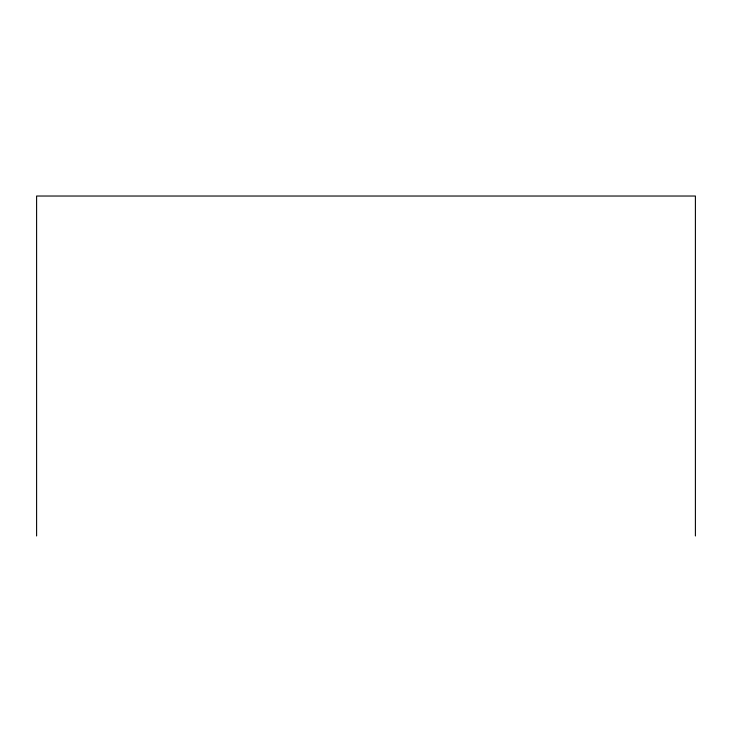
<?xml version="1.0" encoding="UTF-8"?>
<svg xmlns="http://www.w3.org/2000/svg" width="732" height="732" viewBox="0 0 732 732"><rect width="100%" height="100%" fill="white"/><g stroke="black" fill="none" stroke-linecap="round" stroke-linejoin="round"><path stroke-width="1.1" d="M695.4 535.97L695.4 196.03L36.6 196.03L36.6 535.97"/></g></svg>
